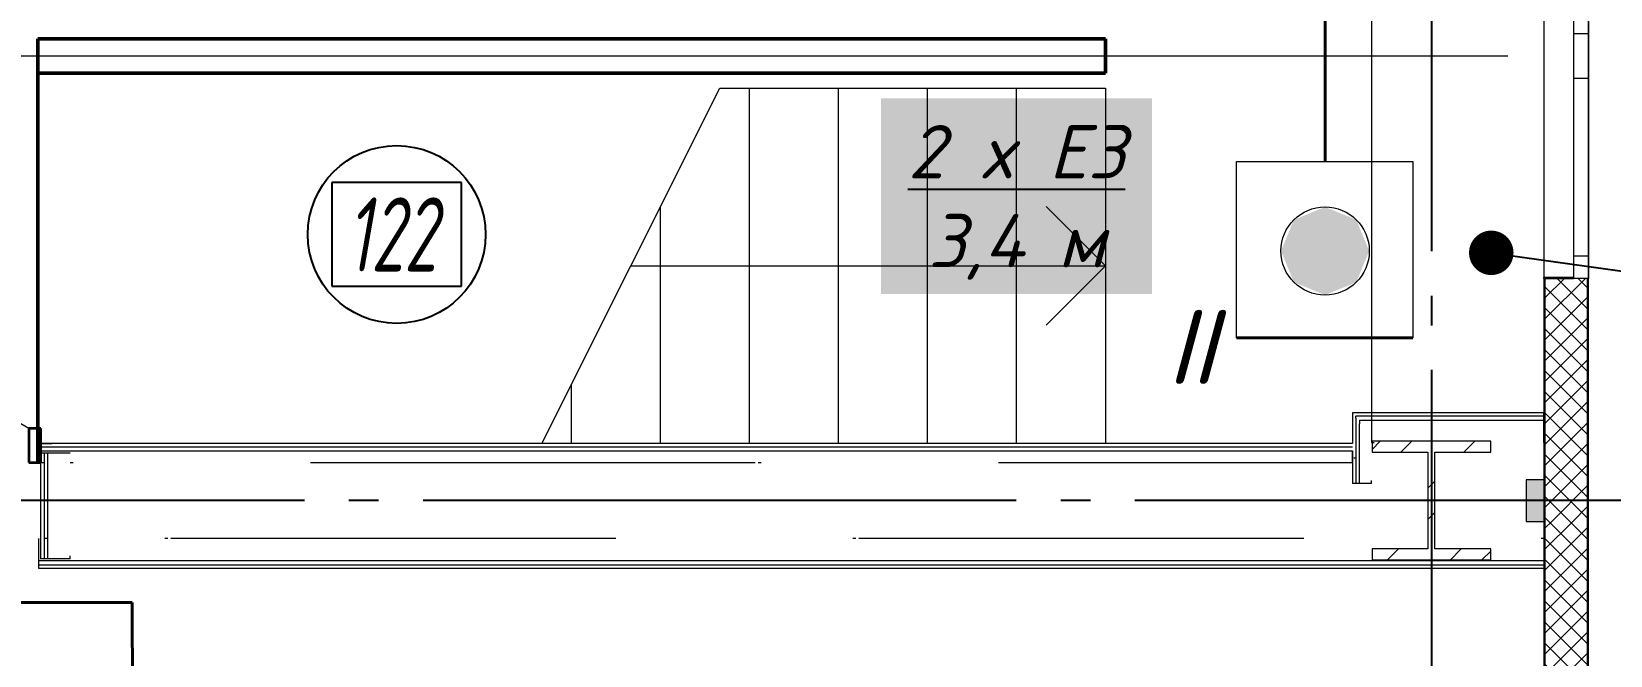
# Model space of a CAD drawing. Header units: millimetres. Extents: x 0 to 622, y 0 to 297.
# Drawn here: x 93.4 to 146.6, y 161.3 to 182.4 of the extents above; entities that cross this region are included whole.
import ezdxf

# ---------------------------------------------------------------- set-up
doc = ezdxf.new("R2010")
doc.units = ezdxf.units.MM
for name, pattern in [('ГОСТ 2.303 5', [24, 20, -1.5, 1, -1.5]), ('СПКБ-0000-000-АР#007$0$Achse', [2300, 0, -800, 1500, 0]), ('СПКБ-0000-000-АР#007$0$Штрихпунктирная', [900, 500, -200, 0, -200])]:
    doc.linetypes.add(name, pattern=pattern)
for name, color, linetype in [('Viewport2ForCustomObjects_0', 7, 'Continuous'), ('Номер помещения', 7, 'Continuous'), ('СПКБ-0000-000-АР#007$0$Двери ArchiCAD', 7, 'Continuous'), ('СПКБ-0000-000-АР#007$0$Колонны новые', 7, 'Continuous'), ('СПКБ-0000-000-АР#007$0$Лестница', 7, 'Continuous'), ('СПКБ-0000-000-АР#007$0$Окна ArchiCAD', 7, 'Continuous'), ('СПКБ-0000-000-АР#007$0$Стены', 7, 'Continuous'), ('СПКБ-0000-000-АР#007$0$Фахверк', 7, 'Continuous'), ('Строительные оси', 7, 'Continuous'), ('ЭО_РАБОЧЕЕ ОСВЕЩЕНИЕ', 7, 'Continuous'), ('ЭС', 7, 'Continuous')]:
    doc.layers.add(name, color=color, linetype=linetype)
for name, color, linetype, lineweight, true_color in [('СПКБ-0000-000-АР#007$0$0_Ном._пера__158', 7, 'Continuous', 0, 0xe8e8e8), ('СПКБ-0000-000-АР#007$0$0_Ном._пера__44', 7, 'Continuous', 18, 0x029e21), ('СПКБ-0000-000-АР#007$0$0_Ном._пера__58', 7, 'Continuous', 50, 0xdf0000), ('СПКБ-0000-000-АР#007$0$Двери ArchiCAD_Ном._пера__23', 7, 'Continuous', 35, 0xff6600), ('СПКБ-0000-000-АР#007$0$Двери ArchiCAD_Ном._пера__3', 7, 'Continuous', 18, 0xff6600), ('СПКБ-0000-000-АР#007$0$Колонны новые_Ном._пера__108', 7, 'Continuous', 13, 0xfd8379), ('СПКБ-0000-000-АР#007$0$Окна ArchiCAD_Ном._пера__68', 7, 'Continuous', 20, 0xfd4435), ('СПКБ-0000-000-АР#007$0$Стены_Ном._пера__68', 7, 'Continuous', 20, 0xfd4435), ('СПКБ-0000-000-АР#007$0$Фахверк_Ном._пера__102', 7, 'Continuous', 13, 0xcccccc)]:
    doc.layers.add(name, color=color, linetype=linetype, lineweight=lineweight, true_color=true_color)
for name, color, linetype, lineweight in [('СПКБ-0000-000-АР#007$0$Двери ArchiCAD_Ном._пера__1', 7, 'Continuous', 13), ('СПКБ-0000-000-АР#007$0$Двери ArchiCAD_Ном._пера__20', 1, 'Continuous', 20), ('СПКБ-0000-000-АР#007$0$Двери ArchiCAD_Ном._пера__6', 5, 'Continuous', 9), ('СПКБ-0000-000-АР#007$0$Колонны новые_Ном._пера__20', 1, 'Continuous', 20), ('СПКБ-0000-000-АР#007$0$Лестница_Ном._пера__20', 1, 'Continuous', 20), ('СПКБ-0000-000-АР#007$0$Окна ArchiCAD_Ном._пера__6', 5, 'Continuous', 9), ('СПКБ-0000-000-АР#007$0$Стены_Ном._пера__1', 7, 'Continuous', 13), ('СПКБ-0000-000-АР#007$0$Стены_Ном._пера__20', 1, 'Continuous', 20), ('СПКБ-0000-000-АР#007$0$Стены_Ном._пера__6', 5, 'Continuous', 9), ('СПКБ-0000-000-АР#007$0$Фахверк_Ном._пера__1', 7, 'Continuous', 13)]:
    doc.layers.add(name, color=color, linetype=linetype, lineweight=lineweight)
doc.styles.add('1.8', font='isocpeui.ttf', dxfattribs={"height": 1.8})
doc.styles.add('2.5', font='isocpeui.ttf')
doc.styles.add('CustomTextStyle4', font='isocpeui.ttf', dxfattribs={"width": 0.651774, "height": 2.5})
pattern_1 = [(45, (0, 0), (-35.35534, 35.35534), []), (135, (0, 0), (35.35534, 35.35534), [])]
pattern_2 = [(0, (0, 0), (0, 173.2051), [0, -100]), (0, (50, 86.6), (0, 173.2051), [0, -100])]

# ---------------------------------------------------------------- blocks, each defined once
blk = doc.blocks.new('СПКБ-0000-000-АР#007$0$Двустворчатое Окно 19')
at = {"layer": 'СПКБ-0000-000-АР#007$0$Окна ArchiCAD_Ном._пера__6', "color": 5, "linetype": 'Continuous', "lineweight": 9}
for p, q in [((-747, 100), (747, 100)), ((-750, 0), (-675, 0)), ((-675, 0), (-675, -50)), ((-675, 0), (-75, 0)), ((-75, -50), (-75, 0)), ((-75, 0), (0, 0)), ((0, 0), (75, 0)), ((75, 0), (75, -50)), ((75, 0), (675, 0)), ((675, -50), (675, 0)), ((675, 0), (750, 0)), ((-750, -50), (750, -50)), ((-675, -50), (-750, -50)), ((-75, -50), (-675, -50)), ((0, -50), (-75, -50)), ((75, -50), (0, -50)), ((675, -50), (75, -50)), ((750, -50), (675, -50))]:
    blk.add_line(p, q, dxfattribs=at)
at = {"layer": 'СПКБ-0000-000-АР#007$0$Окна ArchiCAD_Ном._пера__68', "color": 20, "linetype": 'Continuous', "lineweight": 20, "true_color": 0xfd4435}
for p, q in [((-750, -47), (-750, 0)), ((750, -47), (750, 0)), ((-750, -50), (-750, -47)), ((750, -50), (750, -47))]:
    blk.add_line(p, q, dxfattribs=at)
blk = doc.blocks.new('СПКБ-0000-000-АР#007$0$Стена_5', base_point=(25022.7, 3584))
at = {"layer": 'СПКБ-0000-000-АР#007$0$Стены_Ном._пера__68', "linetype": 'Continuous', "lineweight": 20, "true_color": 0xfd4435}
for points in [[(25022.7, 10638.7), (25022.7, 10635.7), (25025.7, 10635.7), (25122.7, 10635.7), (25122.7, 10638.7)], [(25022.7, 9955.7), (25025.7, 9955.7), (25025.7, 10635.7), (25022.7, 10635.7)], [(25169.7, 10635.7), (25169.7, 9955.7), (25172.7, 9955.7), (25172.7, 10635.7)], [(25025.7, 9955.7), (25023.1, 9955.7), (25023.1, 9815.7), (25025.7, 9815.7)], [(25172.7, 9815.7), (25172.7, 9955.7), (25169.7, 9955.7), (25169.7, 9815.7)], [(25022.7, 9815.7), (25022.7, 4000.7), (25025.7, 4000.7), (25025.7, 9815.7)], [(25172.7, 4000.7), (25172.7, 9815.7), (25169.7, 9815.7), (25169.7, 4000.7)]]:
    blk.add_hatch(color=20, dxfattribs=at).paths.add_polyline_path(points)
h = blk.add_hatch(dxfattribs=at)
h.set_pattern_fill('СЕТКА_5X5_ДИАГОНАЛЬНАЯ', color=20, style=0, pattern_type=2)
h.set_pattern_definition(pattern_1)
h.paths.add_polyline_path([(25025.7, 9955.7), (25169.7, 9955.7), (25169.7, 10635.7), (25122.7, 10635.7), (25025.7, 10635.7)])
h = blk.add_hatch(dxfattribs=at)
h.set_pattern_fill('СЕТКА_5X5_ДИАГОНАЛЬНАЯ', color=20, style=0, pattern_type=2)
h.set_pattern_definition(pattern_1)
h.paths.add_polyline_path([(25169.7, 9815.7), (25169.7, 9955.7), (25025.7, 9955.7), (25025.7, 9815.7)])
h = blk.add_hatch(dxfattribs=at)
h.set_pattern_fill('СЕТКА_5X5_ДИАГОНАЛЬНАЯ', color=20, style=0, pattern_type=2)
h.set_pattern_definition(pattern_1)
h.paths.add_polyline_path([(25025.7, 9815.7), (25025.7, 4000.7), (25169.7, 4000.7), (25169.7, 9815.7)])
at = {"layer": 'СПКБ-0000-000-АР#007$0$Стены_Ном._пера__68', "color": 20, "linetype": 'Continuous', "lineweight": 20, "true_color": 0xfd4435}
for p, q in [((25122.7, 10638.7), (25022.7, 10638.7)), ((25022.7, 10635.7), (25022.7, 10638.7)), ((25025.7, 10635.7), (25025.7, 9955.7)), ((25025.7, 10635.7), (25122.7, 10635.7)), ((25122.7, 10635.7), (25122.7, 10638.7)), ((25169.7, 10635.7), (25122.7, 10635.7)), ((25169.7, 9955.7), (25169.7, 10635.7)), ((25172.7, 10635.7), (25169.7, 10635.7)), ((25025.7, 9955.7), (25025.7, 9815.7)), ((25169.7, 9815.7), (25169.7, 9955.7)), ((25025.7, 9815.7), (25025.7, 4000.7)), ((25169.7, 4000.7), (25169.7, 9815.7))]:
    blk.add_line(p, q, dxfattribs=at)
at = {"layer": 'СПКБ-0000-000-АР#007$0$Стены_Ном._пера__68', "color": 20, "linetype": 'Continuous', "lineweight": 20, "true_color": 0xfd4435, "flags": 128}
for points in [[(25022.7, 10635.7), (25022.7, 9955.7)], [(25172.7, 3434), (25172.7, 10635.7)], [(25022.7, 9815.7), (25022.7, 4000.7)]]:
    blk.add_lwpolyline(points, dxfattribs=at)
at = {"layer": 'СПКБ-0000-000-АР#007$0$Окна ArchiCAD', "color": 5, "linetype": 'Continuous', "lineweight": 9, "xscale": -1, "zscale": 1000, "rotation": 90}
blk.add_blockref('СПКБ-0000-000-АР#007$0$Двустворчатое Окно 19', (25122.7, 11385.7), dxfattribs=at)
blk = doc.blocks.new('СПКБ-0000-000-АР#007$0$Стена_23', base_point=(25022.7, 10082.2))
at = {"layer": 'СПКБ-0000-000-АР#007$0$Стены_Ном._пера__20', "linetype": 'Continuous', "lineweight": 20}
h = blk.add_hatch(dxfattribs=at)
h.set_pattern_fill('ШТУКАТУРКА', color=1, style=0, pattern_type=2)
h.set_pattern_definition(pattern_2)
h.paths.add_polyline_path([(24376.6, 10182.2), (24384.3, 10170.2), (24388.6, 10170.2), (24388.6, 10182.2)])
h = blk.add_hatch(dxfattribs=at)
h.set_pattern_fill('ШТУКАТУРКА', color=1, style=0, pattern_type=2)
h.set_pattern_definition(pattern_2)
h.paths.add_polyline_path([(24388.6, 10170.2), (24384.3, 10170.2), (24388.6, 10163.5)])
h = blk.add_hatch(dxfattribs=at)
h.set_pattern_fill('ШТУКАТУРКА', color=1, style=0, pattern_type=2)
h.set_pattern_definition(pattern_2)
h.paths.add_polyline_path([(24388.6, 10170.2), (25022.7, 10170.2), (25022.7, 10182.2), (24388.6, 10182.2)])
h = blk.add_hatch(dxfattribs=at)
h.set_pattern_fill('ШТУКАТУРКА', color=1, style=0, pattern_type=2)
h.set_pattern_definition(pattern_2)
h.paths.add_polyline_path([(24400.6, 10170.2), (24388.6, 10170.2), (24388.6, 10163.5), (24392.6, 10157.2), (24400.6, 10157.2)])
h = blk.add_hatch(dxfattribs=at)
h.set_pattern_fill('ШТУКАТУРКА', color=1, style=0, pattern_type=2)
h.set_pattern_definition(pattern_2)
h.paths.add_polyline_path([(24400.6, 10157.2), (25022.7, 10157.2), (25022.7, 10170.2), (24400.6, 10170.2)])
h = blk.add_hatch(dxfattribs=at)
h.set_pattern_fill('ШТУКАТУРКА', color=1, style=0, pattern_type=2)
h.set_pattern_definition(pattern_2)
h.paths.add_polyline_path([(24400.6, 10157.2), (24392.6, 10157.2), (24400.6, 10144.7)])
at = {"layer": 'СПКБ-0000-000-АР#007$0$Стены_Ном._пера__1', "color": 7, "linetype": 'Continuous', "lineweight": 13, "flags": 128}
blk.add_lwpolyline([(25022.7, 10082.2), (25022.7, 10157.2)], dxfattribs=at)
at = {"layer": 'СПКБ-0000-000-АР#007$0$Стены_Ном._пера__1', "color": 7, "linetype": 'СПКБ-0000-000-АР#007$0$Achse', "lineweight": 13, "flags": 128}
blk.add_lwpolyline([(24440.6, 10082.2), (25022.7, 10082.2)], dxfattribs=at)
at = {"layer": 'СПКБ-0000-000-АР#007$0$Стены_Ном._пера__20', "color": 1, "linetype": 'Continuous', "lineweight": 20, "flags": 128}
for points in [[(25022.7, 10182.2), (24376.6, 10182.2)], [(25022.7, 10170.2), (25022.7, 10182.2)], [(25022.7, 10157.2), (25022.7, 10170.2)]]:
    blk.add_lwpolyline(points, dxfattribs=at)
at = {"layer": 'СПКБ-0000-000-АР#007$0$Стены_Ном._пера__68', "color": 20, "linetype": 'Continuous', "lineweight": 20, "true_color": 0xfd4435}
for p, q in [((24388.6, 10163.5), (24388.6, 10170.2)), ((24400.6, 10170.2), (24388.6, 10170.2)), ((25022.7, 10170.2), (24400.6, 10170.2)), ((24400.6, 10157.2), (24400.6, 10144.7)), ((24400.6, 10157.2), (25022.7, 10157.2))]:
    blk.add_line(p, q, dxfattribs=at)
blk = doc.blocks.new('СПКБ-0000-000-АР#007$0$Стена_24', base_point=(24440.6, 10082.2))
at = {"layer": 'СПКБ-0000-000-АР#007$0$Стены_Ном._пера__20', "linetype": 'Continuous', "lineweight": 20}
h = blk.add_hatch(dxfattribs=at)
h.set_pattern_fill('ШТУКАТУРКА', color=1, style=0, pattern_type=2)
h.set_pattern_definition(pattern_2)
h.paths.add_polyline_path([(24376.6, 10170.2), (24384.3, 10170.2), (24376.6, 10182.2)])
h = blk.add_hatch(dxfattribs=at)
h.set_pattern_fill('ШТУКАТУРКА', color=1, style=0, pattern_type=2)
h.set_pattern_definition(pattern_2)
h.paths.add_polyline_path([(24376.6, 10170.2), (24376.6, 9943.9), (24388.6, 9943.9), (24388.6, 10163.5), (24384.3, 10170.2)])
h = blk.add_hatch(dxfattribs=at)
h.set_pattern_fill('ШТУКАТУРКА', color=1, style=0, pattern_type=2)
h.set_pattern_definition(pattern_2)
h.paths.add_polyline_path([(24392.6, 10157.2), (24388.6, 10163.5), (24388.6, 10157.2)])
h = blk.add_hatch(dxfattribs=at)
h.set_pattern_fill('ШТУКАТУРКА', color=1, style=0, pattern_type=2)
h.set_pattern_definition(pattern_2)
h.paths.add_polyline_path([(24388.6, 10157.2), (24388.6, 9943.9), (24400.6, 9943.9), (24400.6, 10144.7), (24392.6, 10157.2)])
at = {"layer": 'СПКБ-0000-000-АР#007$0$Стены_Ном._пера__1', "color": 7, "linetype": 'СПКБ-0000-000-АР#007$0$Achse', "lineweight": 13, "flags": 128}
blk.add_lwpolyline([(24440.6, 9943.9), (24440.6, 10082.2)], dxfattribs=at)
at = {"layer": 'СПКБ-0000-000-АР#007$0$Стены_Ном._пера__1', "color": 7, "linetype": 'Continuous', "lineweight": 13, "flags": 128}
blk.add_lwpolyline([(24440.6, 9943.9), (24400.6, 9943.9)], dxfattribs=at)
at = {"layer": 'СПКБ-0000-000-АР#007$0$Стены_Ном._пера__20', "color": 1, "linetype": 'Continuous', "lineweight": 20, "flags": 128}
blk.add_lwpolyline([(24376.6, 10182.2), (24376.6, 10170.2)], dxfattribs=at)
at = {"layer": 'СПКБ-0000-000-АР#007$0$Стены_Ном._пера__6', "color": 5, "linetype": 'Continuous', "lineweight": 9, "flags": 128}
for points in [[(24376.6, 10170.2), (24376.6, 10077.9)], [(24376.6, 10053.9), (24376.6, 9943.9)], [(24388.6, 9943.9), (24376.6, 9943.9)], [(24400.6, 9943.9), (24388.6, 9943.9)]]:
    blk.add_lwpolyline(points, dxfattribs=at)
at = {"layer": 'СПКБ-0000-000-АР#007$0$Стены_Ном._пера__68', "color": 20, "linetype": 'Continuous', "lineweight": 20, "true_color": 0xfd4435}
for p, q in [((24388.6, 10163.5), (24388.6, 10157.2)), ((24388.6, 10157.2), (24388.6, 9943.9)), ((24400.6, 9943.9), (24400.6, 10144.7))]:
    blk.add_line(p, q, dxfattribs=at)
blk = doc.blocks.new('СПКБ-0000-000-АР#007$0$Стена_87', base_point=(20053.3, 10045.4))
at = {"layer": 'СПКБ-0000-000-АР#007$0$Стены_Ном._пера__20', "linetype": 'Continuous', "lineweight": 20}
h = blk.add_hatch(dxfattribs=at)
h.set_pattern_fill('ШТУКАТУРКА', color=1, style=0, pattern_type=2)
h.set_pattern_definition(pattern_2)
h.paths.add_polyline_path([(19953.3, 10045.4), (19953.3, 9689.4), (19965.3, 9689.4), (19965.3, 10045.4)])
h = blk.add_hatch(dxfattribs=at)
h.set_pattern_fill('ШТУКАТУРКА', color=1, style=0, pattern_type=2)
h.set_pattern_definition(pattern_2)
h.paths.add_polyline_path([(19978.3, 9689.4), (19978.3, 10045.4), (19965.3, 10045.4), (19965.3, 9689.4)])
at = {"layer": 'СПКБ-0000-000-АР#007$0$Стены_Ном._пера__1', "color": 7, "linetype": 'Continuous', "lineweight": 13, "flags": 128}
for points in [[(20053.3, 10045.4), (19978.3, 10045.4)], [(20053.3, 9689.4), (19978.3, 9689.4)]]:
    blk.add_lwpolyline(points, dxfattribs=at)
at = {"layer": 'СПКБ-0000-000-АР#007$0$Стены_Ном._пера__1', "color": 7, "linetype": 'СПКБ-0000-000-АР#007$0$Achse', "lineweight": 13, "flags": 128}
blk.add_lwpolyline([(20053.3, 9689.4), (20053.3, 10045.4)], dxfattribs=at)
at = {"layer": 'СПКБ-0000-000-АР#007$0$Стены_Ном._пера__20', "color": 1, "linetype": 'Continuous', "lineweight": 20, "flags": 128}
for points in [[(19953.3, 10045.4), (19953.3, 9689.4)], [(19965.3, 10045.4), (19953.3, 10045.4)], [(19978.3, 10045.4), (19965.3, 10045.4)], [(19965.3, 9689.4), (19953.3, 9689.4)], [(19978.3, 9689.4), (19965.3, 9689.4)]]:
    blk.add_lwpolyline(points, dxfattribs=at)
at = {"layer": 'СПКБ-0000-000-АР#007$0$Стены_Ном._пера__68', "color": 20, "linetype": 'Continuous', "lineweight": 20, "true_color": 0xfd4435}
for p, q in [((19965.3, 10045.4), (19965.3, 9689.4)), ((19978.3, 9689.4), (19978.3, 10045.4))]:
    blk.add_line(p, q, dxfattribs=at)
blk = doc.blocks.new('СПКБ-0000-000-АР#007$0$Двупольная Дверь 19')
at = {"layer": 'СПКБ-0000-000-АР#007$0$Двери ArchiCAD_Ном._пера__1', "color": 7, "linetype": 'Continuous', "lineweight": 13}
for p, q in [((-700, -115), (-700, -75)), ((700, -115), (700, -75))]:
    blk.add_line(p, q, dxfattribs=at)
at = {"layer": 'СПКБ-0000-000-АР#007$0$Двери ArchiCAD_Ном._пера__1', "color": 7, "linetype": 'СПКБ-0000-000-АР#007$0$Achse', "lineweight": 13}
for p, q in [((-700, -115), (-737, -115)), ((700, -115), (737, -115))]:
    blk.add_line(p, q, dxfattribs=at)
at = {"layer": 'СПКБ-0000-000-АР#007$0$Двери ArchiCAD_Ном._пера__23', "color": 30, "linetype": 'Continuous', "lineweight": 35, "true_color": 0xff6600}
for p, q in [((-660, 0), (-700, 0)), ((-700, 0), (-700, -115)), ((-660, -115), (-660, 0)), ((700, 0), (660, 0)), ((660, 0), (660, -115)), ((700, -115), (700, 0)), ((-700, -115), (-660, -115)), ((660, -115), (700, -115))]:
    blk.add_line(p, q, dxfattribs=at)
at = {"layer": 'СПКБ-0000-000-АР#007$0$Двери ArchiCAD_Ном._пера__3', "color": 30, "linetype": 'Continuous', "lineweight": 18, "true_color": 0xff6600}
for p, q in [((-660, 0), (-193.3, 466.7)), ((660, 0), (88.4, 330))]:
    blk.add_line(p, q, dxfattribs=at)
for centre, start, end in [((-660, 0), 0, 45), ((660, 0), 150, 180)]:
    blk.add_arc(centre, 660, start, end, dxfattribs=at)
at = {"layer": 'СПКБ-0000-000-АР#007$0$Двери ArchiCAD_Ном._пера__6', "color": 5, "linetype": 'Continuous', "lineweight": 9}
for p, q in [((-700, -51), (-737, -51)), ((-700, -63), (-700, -51)), ((700, -63), (700, -51)), ((700, -51), (737, -51)), ((-700, -75), (-700, -63)), ((700, -75), (700, -63))]:
    blk.add_line(p, q, dxfattribs=at)
blk = doc.blocks.new('СПКБ-0000-000-АР#007$0$Стена_90', base_point=(24440.6, 10013.9))
at = {"layer": 'СПКБ-0000-000-АР#007$0$Стены_Ном._пера__20', "linetype": 'Continuous', "lineweight": 20}
h = blk.add_hatch(dxfattribs=at)
h.set_pattern_fill('ШТУКАТУРКА', color=1, style=0, pattern_type=2)
h.set_pattern_definition(pattern_2)
h.paths.add_polyline_path([(24376.6, 10077.9), (19954.3, 10077.9), (19954.3, 10065.9), (24376.6, 10065.9)])
h = blk.add_hatch(dxfattribs=at)
h.set_pattern_fill('ШТУКАТУРКА', color=1, style=0, pattern_type=2)
h.set_pattern_definition(pattern_2)
h.paths.add_polyline_path([(19954.3, 10065.9), (19954.3, 10053.9), (24376.6, 10053.9), (24376.6, 10065.9)])
at = {"layer": 'СПКБ-0000-000-АР#007$0$Стены_Ном._пера__1', "color": 7, "linetype": 'Continuous', "lineweight": 13}
blk.add_line((19954.3, 10013.9), (19954.3, 10053.9), dxfattribs=at)
at = {"layer": 'СПКБ-0000-000-АР#007$0$Стены_Ном._пера__1', "color": 7, "linetype": 'СПКБ-0000-000-АР#007$0$Achse', "lineweight": 13}
blk.add_line((19954.3, 10013.9), (19991.3, 10013.9), dxfattribs=at)
at = {"layer": 'СПКБ-0000-000-АР#007$0$Стены_Ном._пера__1', "color": 7, "linetype": 'СПКБ-0000-000-АР#007$0$Achse', "lineweight": 13, "flags": 128}
for points in [[(19954.3, 10013.9), (19978.3, 10013.9)], [(20053.3, 10013.9), (24376.6, 10013.9)]]:
    blk.add_lwpolyline(points, dxfattribs=at)
at = {"layer": 'СПКБ-0000-000-АР#007$0$Стены_Ном._пера__1', "color": 7, "linetype": 'Continuous', "lineweight": 13, "flags": 128}
blk.add_lwpolyline([(24376.6, 10013.9), (24376.6, 10053.9)], dxfattribs=at)
at = {"layer": 'СПКБ-0000-000-АР#007$0$Стены_Ном._пера__6', "color": 5, "linetype": 'Continuous', "lineweight": 9}
for p, q in [((19954.3, 10077.9), (19991.3, 10077.9)), ((19954.3, 10065.9), (19954.3, 10077.9)), ((19954.3, 10053.9), (19954.3, 10065.9))]:
    blk.add_line(p, q, dxfattribs=at)
at = {"layer": 'СПКБ-0000-000-АР#007$0$Стены_Ном._пера__6', "color": 5, "linetype": 'Continuous', "lineweight": 9, "flags": 128}
blk.add_lwpolyline([(24376.6, 10077.9), (19954.3, 10077.9)], dxfattribs=at)
at = {"layer": 'СПКБ-0000-000-АР#007$0$Стены_Ном._пера__68', "color": 20, "linetype": 'Continuous', "lineweight": 20, "true_color": 0xfd4435}
for p, q in [((24376.6, 10065.9), (19954.3, 10065.9)), ((19954.3, 10053.9), (24376.6, 10053.9))]:
    blk.add_line(p, q, dxfattribs=at)
at = {"layer": 'СПКБ-0000-000-АР#007$0$Двери ArchiCAD', "color": 21, "linetype": 'Continuous', "lineweight": 18, "true_color": 0xff9955, "zscale": 1000}
blk.add_blockref('СПКБ-0000-000-АР#007$0$Двупольная Дверь 19', (19254.3, 10128.9), dxfattribs=at)
blk = doc.blocks.new('СПКБ-0000-000-АР#007$0$Простой Проем Двери_2')
at = {"layer": 'СПКБ-0000-000-АР#007$0$Двери ArchiCAD_Ном._пера__1', "color": 7, "linetype": 'Continuous', "lineweight": 13}
for p, q in [((-700, 100), (-700, 25)), ((700, 100), (700, 25))]:
    blk.add_line(p, q, dxfattribs=at)
at = {"layer": 'СПКБ-0000-000-АР#007$0$Двери ArchiCAD_Ном._пера__20', "color": 1, "linetype": 'Continuous', "lineweight": 20}
for p, q in [((-700, 25), (-700, 12)), ((-700, 12), (-700, 0)), ((700, 25), (700, 12)), ((700, 12), (700, 0))]:
    blk.add_line(p, q, dxfattribs=at)
blk = doc.blocks.new('СПКБ-0000-000-АР#007$0$Стена_92', base_point=(18468.1, 9757.3))
at = {"layer": 'СПКБ-0000-000-АР#007$0$Стены_Ном._пера__20', "linetype": 'Continuous', "lineweight": 20}
h = blk.add_hatch(dxfattribs=at)
h.set_pattern_fill('ШТУКАТУРКА', color=1, style=0, pattern_type=2)
h.set_pattern_definition(pattern_2)
h.paths.add_polyline_path([(25022.7, 9682.3), (19946.3, 9682.3), (19946.3, 9669.3), (25022.7, 9669.3)])
h = blk.add_hatch(dxfattribs=at)
h.set_pattern_fill('ШТУКАТУРКА', color=1, style=0, pattern_type=2)
h.set_pattern_definition(pattern_2)
h.paths.add_polyline_path([(19946.3, 9657.3), (25022.7, 9657.3), (25022.7, 9669.3), (19946.3, 9669.3)])
at = {"layer": 'СПКБ-0000-000-АР#007$0$Стены_Ном._пера__1', "color": 7, "linetype": 'СПКБ-0000-000-АР#007$0$Achse', "lineweight": 13, "flags": 128}
for points in [[(19978.3, 9757.3), (19946.3, 9757.3)], [(25022.7, 9757.3), (20053.3, 9757.3)]]:
    blk.add_lwpolyline(points, dxfattribs=at)
at = {"layer": 'СПКБ-0000-000-АР#007$0$Стены_Ном._пера__1', "color": 7, "linetype": 'Continuous', "lineweight": 13, "flags": 128}
blk.add_lwpolyline([(25022.7, 9757.3), (25022.7, 9682.3)], dxfattribs=at)
at = {"layer": 'СПКБ-0000-000-АР#007$0$Стены_Ном._пера__20', "color": 1, "linetype": 'Continuous', "lineweight": 20, "flags": 128}
for points in [[(19946.3, 9657.3), (25022.7, 9657.3)], [(25022.7, 9682.3), (25022.7, 9669.3)], [(25022.7, 9669.3), (25022.7, 9657.3)]]:
    blk.add_lwpolyline(points, dxfattribs=at)
at = {"layer": 'СПКБ-0000-000-АР#007$0$Стены_Ном._пера__68', "color": 20, "linetype": 'Continuous', "lineweight": 20, "true_color": 0xfd4435}
for p, q in [((25022.7, 9682.3), (19946.3, 9682.3)), ((19946.3, 9669.3), (25022.7, 9669.3))]:
    blk.add_line(p, q, dxfattribs=at)
at = {"layer": 'СПКБ-0000-000-АР#007$0$Двери ArchiCAD', "color": 21, "linetype": 'Continuous', "lineweight": 18, "true_color": 0xff9955, "zscale": 1000}
blk.add_blockref('СПКБ-0000-000-АР#007$0$Простой Проем Двери_2', (19246.3, 9657.3), dxfattribs=at)
blk = doc.blocks.new('СПКБ-0000-000-АР#007$0$Колонна_5', base_point=(24643.1, 9885.7))
at = {"layer": 'СПКБ-0000-000-АР#007$0$Колонны новые_Ном._пера__108', "linetype": 'Continuous', "lineweight": 13, "true_color": 0xfd8379}
h = blk.add_hatch(dxfattribs=at)
h.set_pattern_fill('СТАЛЬ', color=11, style=0, pattern_type=2)
h.set_pattern_definition([(45, (0, 0), (-159.099, 159.099), []), (45, (-53.03, 53.03), (-159.099, 159.099), [])])
h.paths.add_polyline_path([(24443.1, 9685.7), (24843.1, 9685.7), (24843.1, 9722.4), (24654.8, 9722.4), (24654.8, 10049.1), (24843.1, 10049.1), (24843.1, 10085.7), (24443.1, 10085.7), (24443.1, 10049.1), (24631.4, 10049.1), (24631.4, 9722.4), (24443.1, 9722.4)])
at = {"layer": 'СПКБ-0000-000-АР#007$0$Колонны новые_Ном._пера__20', "color": 1, "linetype": 'Continuous', "lineweight": 20}
for p, q in [((24843.1, 10085.7), (24443.1, 10085.7)), ((24443.1, 10085.7), (24443.1, 10049.1)), ((24843.1, 10049.1), (24843.1, 10085.7)), ((24443.1, 10049.1), (24631.4, 10049.1)), ((24631.4, 10049.1), (24631.4, 9722.4)), ((24654.8, 9722.4), (24654.8, 10049.1)), ((24654.8, 10049.1), (24843.1, 10049.1)), ((24631.4, 9722.4), (24443.1, 9722.4)), ((24443.1, 9722.4), (24443.1, 9685.7)), ((24843.1, 9722.4), (24654.8, 9722.4)), ((24843.1, 9685.7), (24843.1, 9722.4)), ((24443.1, 9685.7), (24843.1, 9685.7))]:
    blk.add_line(p, q, dxfattribs=at)
blk = doc.blocks.new('СПКБ-0000-000-АР#007$0$Лестничный Марш ЖБ 19')
at = {"layer": 'СПКБ-0000-000-АР#007$0$Лестница_Ном._пера__20', "color": 1, "linetype": 'Continuous', "lineweight": 20}
for p, q in [((1200, 3600), (0, 3600)), ((0, 3600), (0, 1700)), ((600, 3600), (400, 3400)), ((800, 3400), (600, 3600)), ((600, 2000), (600, 3600)), ((1200, 2300), (1200, 3600)), ((0, 3300), (1200, 3300)), ((0, 3000), (1200, 3000)), ((0, 2700), (1200, 2700)), ((0, 2400), (1200, 2400)), ((0, 1700), (1200, 2300)), ((0, 2100), (800, 2100)), ((0, 1800), (200, 1800))]:
    blk.add_line(p, q, dxfattribs=at)
blk = doc.blocks.new('СПКБ-0000-000-АР#007$0$Колонна_20', base_point=(24993.1, 9885.7))
at = {"layer": 'СПКБ-0000-000-АР#007$0$Фахверк_Ном._пера__102', "linetype": 'Continuous', "lineweight": 13, "true_color": 0xcccccc}
blk.add_hatch(color=254, dxfattribs=at).paths.add_polyline_path([(25023.1, 9815.7), (25023.1, 9955.7), (24963.1, 9955.7), (24963.1, 9815.7)])
at = {"layer": 'СПКБ-0000-000-АР#007$0$Фахверк_Ном._пера__1', "color": 7, "linetype": 'Continuous', "lineweight": 13, "flags": 128}
blk.add_lwpolyline([(25023.1, 9815.7), (25023.1, 9955.7), (24963.1, 9955.7), (24963.1, 9815.7)], close=True, dxfattribs=at)
blk = doc.blocks.new('*E278')
at = {"layer": 'СПКБ-0000-000-АР#007$0$0_Ном._пера__158', "color": 254, "linetype": 'Continuous', "lineweight": 0, "true_color": 0xe8e8e8}
blk.add_line((97.101, 93.785), (97.101, 67.715), dxfattribs=at)
at = {"layer": 'СПКБ-0000-000-АР#007$0$0_Ном._пера__44', "color": 104, "linetype": 'СПКБ-0000-000-АР#007$0$Штрихпунктирная', "lineweight": 18, "true_color": 0x029e21}
blk.add_line((101.703, 80.75), (48.831, 80.75), dxfattribs=at)
at = {"layer": 'СПКБ-0000-000-АР#007$0$0_Ном._пера__58', "color": 12, "linetype": 'Continuous', "lineweight": 50, "true_color": 0xdf0000}
for p, q in [((52.136, 81.328), (88.136, 81.328)), ((52.136, 81.328), (52.136, 67.002)), ((88.136, 81.328), (88.136, 80.172)), ((52.136, 80.172), (88.136, 80.172))]:
    blk.add_line(p, q, dxfattribs=at)
at = {"layer": 'СПКБ-0000-000-АР#007$0$Колонны новые', "color": 1, "lineweight": 20, "xscale": 0.01, "yscale": 0.01, "zscale": 0.01}
blk.add_blockref('СПКБ-0000-000-АР#007$0$Колонна_5', (99.126, 65.75), dxfattribs=at)
at = {"layer": 'СПКБ-0000-000-АР#007$0$Лестница', "color": 1, "linetype": 'Continuous', "lineweight": 20, "xscale": -0.01, "yscale": 0.01, "zscale": 10, "rotation": 270}
blk.add_blockref('СПКБ-0000-000-АР#007$0$Лестничный Марш ЖБ 19', (52.136, 67.672), dxfattribs=at)
at = {"layer": 'СПКБ-0000-000-АР#007$0$Стены', "color": 20, "lineweight": 20, "true_color": 0xfd4435, "xscale": 0.01, "yscale": 0.01, "zscale": 0.01}
blk.add_blockref('СПКБ-0000-000-АР#007$0$Стена_5', (102.922, 2.733), dxfattribs=at)
at = {"layer": 'СПКБ-0000-000-АР#007$0$Стены', "color": 12, "lineweight": 50, "true_color": 0xdf0000, "xscale": 0.01, "yscale": 0.01, "zscale": 0.01}
for name, p in [('СПКБ-0000-000-АР#007$0$Стена_90', (97.101, 67.032)), ('СПКБ-0000-000-АР#007$0$Стена_23', (102.922, 67.715)), ('СПКБ-0000-000-АР#007$0$Стена_24', (97.101, 67.715)), ('СПКБ-0000-000-АР#007$0$Стена_87', (53.228, 67.347)), ('СПКБ-0000-000-АР#007$0$Стена_92', (37.376, 64.466))]:
    blk.add_blockref(name, p, dxfattribs=at)
at = {"layer": 'СПКБ-0000-000-АР#007$0$Фахверк', "color": 7, "lineweight": 13, "xscale": 0.01, "yscale": 0.01, "zscale": 0.01}
blk.add_blockref('СПКБ-0000-000-АР#007$0$Колонна_20', (102.626, 65.75), dxfattribs=at)
blk = doc.blocks.new('*E279')
at = {"layer": 'Номер помещения', "color": 7, "linetype": 'Continuous', "true_color": 0xffffff}
for p, q in [((51.486, 75.731), (47.111, 75.731)), ((47.111, 75.731), (47.111, 72.231)), ((51.486, 72.231), (51.486, 75.731)), ((47.111, 72.231), (51.486, 72.231)), ((47.111, 72.231), (47.111, 72.231))]:
    blk.add_line(p, q, dxfattribs=at)
at = {"layer": 'Номер помещения', "color": 6, "linetype": 'Continuous'}
blk.add_circle((49.298, 73.981), 3, dxfattribs=at)
at = {"layer": 'Строительные оси', "color": 3, "linetype": 'ГОСТ 2.303 5', "lineweight": 25}
for p, q in [((84.188, 165.414), (84.188, 0)), ((118.188, 65), (0, 65))]:
    blk.add_line(p, q, dxfattribs=at)
at = {"layer": 'ЭО_РАБОЧЕЕ ОСВЕЩЕНИЕ', "color": 5, "lineweight": 40}
for p, q in [((80.604, 85.072), (80.604, 76.448)), ((83.562, 70.498), (77.612, 70.498)), ((40.384, 61.56), (23.424, 61.56)), ((40.397, 44.141), (40.384, 61.56))]:
    blk.add_line(p, q, dxfattribs=at)
at = {"layer": 'ЭО_РАБОЧЕЕ ОСВЕЩЕНИЕ', "color": 7, "lineweight": 0}
for p, q in [((77.612, 76.448), (83.562, 76.448)), ((77.612, 70.498), (77.612, 76.448)), ((83.562, 76.448), (83.562, 70.498))]:
    blk.add_line(p, q, dxfattribs=at)
blk.add_circle((80.604, 73.423), 1.488, dxfattribs=at)
at = {"layer": 'ЭО_РАБОЧЕЕ ОСВЕЩЕНИЕ', "color": 5, "lineweight": 0}
for points in [[(80.604, 74.91), (79.552, 74.475), (81.656, 74.475)], [(79.552, 74.475), (79.116, 73.423), (82.091, 73.423)], [(79.552, 74.475), (81.656, 74.475), (82.091, 73.423)], [(79.116, 73.423), (79.552, 72.371), (81.656, 72.371)], [(79.116, 73.423), (82.091, 73.423), (81.656, 72.371)], [(79.552, 72.371), (81.656, 72.371), (80.604, 71.935)]]:
    blk.add_solid(points, dxfattribs=at)
at = {"layer": 'ЭС', "color": 6, "linetype": 'Continuous'}
blk.add_line((86.207, 73.361), (91.03, 72.683), dxfattribs=at)
at = {"layer": 'ЭС', "color": 6, "linetype": 'Continuous', "const_width": 0.75, "flags": 128}
blk.add_lwpolyline([(85.832, 73.361, 1), (86.582, 73.361, 1)], format="xyb", close=True, dxfattribs=at)
at = {"layer": 'Номер помещения', "linetype": 'Continuous', "style": 'CustomTextStyle4', "width": 0.651774}
blk.add_text('122', height=2.5, dxfattribs=at).set_placement((47.611, 72.731))

msp = doc.modelspace()

# ---------------------------------------------------------------- block references
msp.add_blockref('*E278', (41.468, 100.819))
at = {"layer": 'Viewport2ForCustomObjects_0'}
msp.add_blockref('*E279', (56.406, 101.569), dxfattribs=at)

# ---------------------------------------------------------------- texts
at = {"layer": 'ЭО_РАБОЧЕЕ ОСВЕЩЕНИЕ', "insert": (126.604, 176.632), "char_height": 1.8, "attachment_point": 5, "style": '1.8', "bg_fill": 1, "box_fill_scale": 1.5, "bg_fill_color": 7, "bg_fill_true_color": 16777215, "bg_fill_transparency": 0}
msp.add_mtext('{\\L2 x Е3\\P}3,4 м', dxfattribs=at)
at = {"layer": 'ЭО_РАБОЧЕЕ ОСВЕЩЕНИЕ', "insert": (132.491, 171.758), "char_height": 2.5, "attachment_point": 5, "style": '2.5'}
msp.add_mtext('II', dxfattribs=at)

doc.saveas('drawing.dxf')
